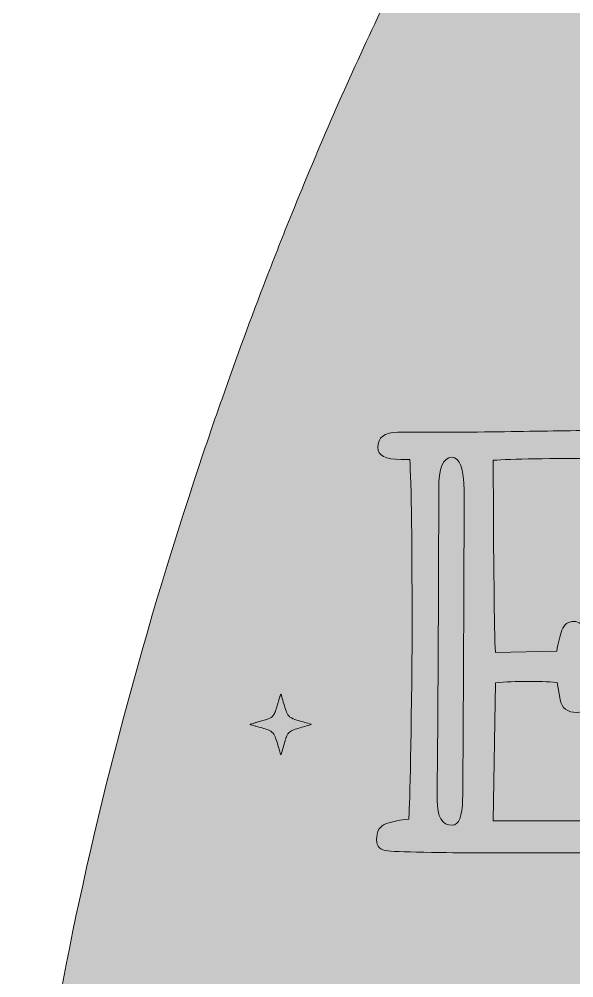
# Model space of a CAD drawing. Extents: x 187 to 822, y -943 to -57.
# Drawn here: x 186.9 to 327.4, y -519.8 to -277.3 of the extents above; entities that cross this region are included whole.
import ezdxf

# ---------------------------------------------------------------- set-up
doc = ezdxf.new("R2010")
doc.units = 0
doc.header["$MEASUREMENT"] = 0
doc.layers.add('Layer 1', color=7, linetype='Continuous', lineweight=0)

# ---------------------------------------------------------------- blocks, each defined once
blk = doc.blocks.new('Block_2')
at = {"layer": 'Layer 1', "true_color": 0xffdab2, "transparency": 33554687}
h = blk.add_hatch(color=41, dxfattribs=at)
h.dxf.hatch_style = 2
edge = h.paths.add_edge_path()
edge.add_spline(control_points=[(565.37, -640.32), (565.37, -640.32), (557.12, -663.87), (547.34, -684.68), (563.15, -692.56), (580.81, -706.08), (596.33, -729.27), (596.33, -729.27), (633.67, -787.58), (603.46, -833.32), (603.46, -833.32), (580.8, -870.66), (515.35, -876.95), (515.35, -876.95), (448.79, -881.36), (414.84, -845.11), (413.49, -843.66), (412.12, -842.25), (410.74, -840.84), (404.61, -834.58), (385.74, -810.92), (397.57, -766.7), (406.01, -735.15), (425.76, -707.67), (453.24, -690), (455.97, -688.24), (458.83, -686.55), (461.79, -684.97), (451.95, -664.09), (443.63, -640.32), (443.63, -640.32), (375.42, -693.23), (385.48, -662.18), (385.48, -662.18), (385.48, -662.18), (402.09, -551.54), (455, -567.72), (491.97, -579.03), (497.35, -638.99), (497.23, -674.11), (498.54, -674.01), (499.86, -673.93), (501.19, -673.9), (501.78, -673.89), (502.37, -673.87), (502.96, -673.85), (504.21, -673.8), (507.31, -673.75), (511.77, -674.19), (511.65, -639.08), (517, -579.03), (554, -567.72), (606.91, -551.54), (623.53, -662.18), (623.53, -662.18), (623.53, -662.18), (633.59, -693.23), (565.37, -640.32)], knot_values=[0, 0, 0, 0, 1, 1, 1, 2, 2, 2, 3, 3, 3, 4, 4, 4, 5, 5, 5, 6, 6, 6, 7, 7, 7, 8, 8, 8, 9, 9, 9, 10, 10, 10, 11, 11, 11, 12, 12, 12, 13, 13, 13, 14, 14, 14, 15, 15, 15, 16, 16, 16, 17, 17, 17, 18, 18, 18, 19, 19, 19, 19], degree=3, periodic=0)
edge = h.paths.add_edge_path()
edge.add_spline(control_points=[(488.09, -108.92), (497.15, -99.86), (511.85, -99.86), (520.92, -108.92), (529.98, -117.99), (529.98, -132.69), (520.92, -141.76), (511.85, -150.82), (497.15, -150.82), (488.09, -141.76), (479.02, -132.69), (479.02, -117.99), (488.09, -108.92)], knot_values=[0, 0, 0, 0, 1, 1, 1, 2, 2, 2, 3, 3, 3, 4, 4, 4, 4], degree=3, periodic=0)
edge = h.paths.add_edge_path()
edge.add_spline(control_points=[(819.71, -579.14), (818.96, -571.71), (818.03, -564.08), (816.93, -556.28), (811.22, -515.72), (801.04, -470.51), (787.4, -424.77), (785.55, -418.49), (783.61, -412.18), (781.63, -405.91), (778.01, -394.48), (774.19, -383.06), (770.18, -371.69), (768.01, -365.6), (765.82, -359.53), (763.56, -353.48), (753.72, -327.14), (742.93, -301.36), (731.37, -276.93), (726.26, -266.11), (720.42, -254.35), (713.86, -242.04), (711.16, -236.96), (708.34, -231.8), (705.41, -226.57), (700.31, -217.51), (694.87, -208.27), (689.1, -199.04), (686.08, -194.24), (682.98, -189.41), (679.82, -184.63), (636.32, -119.2), (576.27, -57.42), (504.51, -57.42), (397.44, -57.42), (316.41, -194.96), (277.64, -276.93), (270.05, -292.95), (262.8, -309.53), (255.94, -326.5), (253.74, -331.92), (251.6, -337.36), (249.49, -342.84), (245.61, -352.91), (241.86, -363.07), (238.27, -373.29), (236.35, -378.73), (234.5, -384.19), (232.66, -389.66), (217.37, -435.48), (205.2, -481.83), (197.27, -524.53), (196.22, -530.24), (195.23, -535.9), (194.32, -541.46), (192.58, -552.25), (191.12, -562.77), (189.96, -572.91), (189.3, -578.79), (188.74, -584.54), (188.3, -590.15), (187.37, -601.51), (186.9, -612.34), (186.9, -622.5), (186.9, -655.72), (191.94, -687.76), (201.33, -717.91), (203.53, -725.07), (206, -732.11), (208.7, -739.02), (213.96, -752.58), (220.12, -765.67), (227.12, -778.25), (231.19, -785.61), (235.56, -792.78), (240.17, -799.75), (297.16, -885.8), (394.38, -942.58), (504.51, -942.58), (670.97, -942.58), (807.94, -812.84), (821.07, -648.43), (821.74, -640.04), (822.08, -631.59), (822.1, -623.05), (822.1, -623.05), (822.1, -622.5), (822.1, -622.5), (822.1, -609.1), (821.28, -594.56), (819.71, -579.14)], knot_values=[0, 0, 0, 0, 1, 1, 1, 2, 2, 2, 3, 3, 3, 4, 4, 4, 5, 5, 5, 6, 6, 6, 7, 7, 7, 8, 8, 8, 9, 9, 9, 10, 10, 10, 11, 11, 11, 12, 12, 12, 13, 13, 13, 14, 14, 14, 15, 15, 15, 16, 16, 16, 17, 17, 17, 18, 18, 18, 19, 19, 19, 20, 20, 20, 21, 21, 21, 22, 22, 22, 23, 23, 23, 24, 24, 24, 25, 25, 25, 26, 26, 26, 27, 27, 27, 28, 28, 28, 29, 29, 29, 30, 30, 30, 30], degree=3, periodic=0)
at = {"layer": 'Layer 1'}
blk.add_open_spline([(819.71, -579.14), (818.96, -571.71), (818.03, -564.08), (816.93, -556.28), (811.22, -515.72), (801.04, -470.51), (787.4, -424.77), (785.55, -418.49), (783.61, -412.18), (781.63, -405.91), (778.01, -394.48), (774.19, -383.06), (770.18, -371.69), (768.01, -365.6), (765.82, -359.53), (763.56, -353.48), (753.72, -327.14), (742.93, -301.36), (731.37, -276.93), (726.26, -266.11), (720.42, -254.35), (713.86, -242.04), (711.16, -236.96), (708.34, -231.8), (705.41, -226.57), (700.31, -217.51), (694.87, -208.27), (689.1, -199.04), (686.08, -194.24), (682.98, -189.41), (679.82, -184.63), (636.32, -119.2), (576.27, -57.42), (504.51, -57.42), (397.44, -57.42), (316.41, -194.96), (277.64, -276.93), (270.05, -292.95), (262.8, -309.53), (255.94, -326.5), (253.74, -331.92), (251.6, -337.36), (249.49, -342.84), (245.61, -352.91), (241.86, -363.07), (238.27, -373.29), (236.35, -378.73), (234.5, -384.19), (232.66, -389.66), (217.37, -435.48), (205.2, -481.83), (197.27, -524.53), (196.22, -530.24), (195.23, -535.9), (194.32, -541.46), (192.58, -552.25), (191.12, -562.77), (189.96, -572.91), (189.3, -578.79), (188.74, -584.54), (188.3, -590.15), (187.37, -601.51), (186.9, -612.34), (186.9, -622.5), (186.9, -655.72), (191.94, -687.76), (201.33, -717.91), (203.53, -725.07), (206, -732.11), (208.7, -739.02), (213.96, -752.58), (220.12, -765.67), (227.12, -778.25), (231.19, -785.61), (235.56, -792.78), (240.17, -799.75), (297.16, -885.8), (394.38, -942.58), (504.51, -942.58), (670.97, -942.58), (807.94, -812.84), (821.07, -648.43), (821.74, -640.04), (822.08, -631.59), (822.1, -623.05), (822.1, -623.05), (822.1, -622.5), (822.1, -622.5), (822.1, -609.1), (821.28, -594.56), (819.71, -579.14)], degree=3, knots=[0, 0, 0, 0, 1, 1, 1, 2, 2, 2, 3, 3, 3, 4, 4, 4, 5, 5, 5, 6, 6, 6, 7, 7, 7, 8, 8, 8, 9, 9, 9, 10, 10, 10, 11, 11, 11, 12, 12, 12, 13, 13, 13, 14, 14, 14, 15, 15, 15, 16, 16, 16, 17, 17, 17, 18, 18, 18, 19, 19, 19, 20, 20, 20, 21, 21, 21, 22, 22, 22, 23, 23, 23, 24, 24, 24, 25, 25, 25, 26, 26, 26, 27, 27, 27, 28, 28, 28, 29, 29, 29, 30, 30, 30, 30], dxfattribs=at)
blk = doc.blocks.new('Block_1')
at = {"layer": 'Layer 1', "true_color": 0x542400, "transparency": 33554687}
h = blk.add_hatch(color=38, dxfattribs=at)
h.dxf.hatch_style = 2
edge = h.paths.add_edge_path()
edge.add_spline(control_points=[(260.8, -455.64), (260.79, -455.64), (260.78, -455.64), (260.77, -455.64), (259.74, -455.34), (258.71, -455.05), (257.68, -454.75), (257.05, -454.56), (256.41, -454.38), (255.83, -454.07), (255.59, -453.94), (255.36, -453.79), (255.18, -453.58), (254.85, -453.21), (254.64, -452.77), (254.48, -452.3), (254.06, -451.12), (253.76, -449.91), (253.4, -448.72), (253.4, -448.72), (253.4, -448.71), (253.4, -448.71), (253.4, -448.71), (253.22, -448.15), (253.22, -448.15), (253.22, -448.15), (253.22, -448.14), (253.21, -448.13), (253.2, -448.1), (253.16, -448.09), (253.13, -448.1), (253.1, -448.11), (253.08, -448.12), (253.07, -448.15), (253.07, -448.15), (252.96, -448.54), (252.96, -448.54), (252.94, -448.59), (252.93, -448.64), (252.91, -448.69), (252.91, -448.69), (252.91, -448.69), (252.91, -448.69), (252.91, -448.69), (252.84, -448.95), (252.84, -448.95), (252.78, -449.13), (252.72, -449.31), (252.68, -449.49), (252.68, -449.49), (252.55, -449.93), (252.55, -449.93), (252.52, -450.02), (252.49, -450.11), (252.47, -450.2), (252.44, -450.31), (252.41, -450.41), (252.38, -450.52), (252.38, -450.52), (252.38, -450.53), (252.38, -450.53), (252.38, -450.53), (252.19, -451.19), (252.19, -451.19), (252.19, -451.19), (252.19, -451.19), (252.19, -451.19), (252.14, -451.32), (252.09, -451.45), (252.06, -451.58), (252.06, -451.58), (251.84, -452.26), (251.84, -452.26), (251.84, -452.26), (251.84, -452.26), (251.84, -452.26), (251.81, -452.33), (251.79, -452.39), (251.77, -452.45), (251.7, -452.64), (251.6, -452.81), (251.52, -452.98), (251.4, -453.25), (251.24, -453.49), (251.02, -453.68), (250.6, -454.04), (250.1, -454.28), (249.58, -454.45), (249.16, -454.58), (248.74, -454.71), (248.32, -454.84), (248.32, -454.84), (247.38, -455.1), (247.38, -455.1), (247.38, -455.1), (247.2, -455.16), (247.2, -455.16), (247.2, -455.16), (247.11, -455.18), (247.11, -455.18), (247.11, -455.18), (246.93, -455.23), (246.93, -455.23), (246.93, -455.23), (246.93, -455.23), (246.93, -455.23), (246.93, -455.23), (246.84, -455.26), (246.84, -455.26), (246.84, -455.26), (246.67, -455.31), (246.67, -455.31), (246.67, -455.31), (246.67, -455.31), (246.67, -455.31), (246.67, -455.31), (246.57, -455.34), (246.57, -455.34), (246.57, -455.34), (246.4, -455.38), (246.4, -455.38), (246.4, -455.38), (245.89, -455.53), (245.89, -455.53), (245.89, -455.53), (245.89, -455.53), (245.89, -455.53), (245.89, -455.53), (245.89, -455.53), (245.89, -455.53), (245.89, -455.53), (245.8, -455.55), (245.8, -455.55), (245.8, -455.55), (245.8, -455.55), (245.8, -455.55), (245.8, -455.55), (245.8, -455.55), (245.8, -455.55), (245.8, -455.55), (245.46, -455.65), (245.46, -455.65), (245.45, -455.65), (245.44, -455.66), (245.43, -455.67), (245.42, -455.68), (245.42, -455.69), (245.42, -455.71), (245.42, -455.71), (245.42, -455.72), (245.42, -455.73), (245.43, -455.74), (245.44, -455.76), (245.46, -455.76), (245.46, -455.76), (245.46, -455.76), (245.46, -455.76), (245.46, -455.76), (245.51, -455.78), (245.51, -455.78), (245.51, -455.78), (245.51, -455.78), (245.51, -455.78), (245.51, -455.78), (245.56, -455.79), (245.56, -455.79), (245.56, -455.79), (245.61, -455.81), (245.61, -455.81), (245.61, -455.81), (245.61, -455.81), (245.61, -455.81), (245.61, -455.81), (246.23, -455.99), (246.23, -455.99), (246.23, -455.99), (246.23, -455.99), (246.23, -455.99), (246.24, -455.99), (246.25, -456), (246.26, -456), (246.26, -456), (246.26, -456), (246.26, -456), (246.26, -456), (246.27, -456), (246.27, -456), (246.27, -456), (246.27, -456), (246.27, -456), (246.27, -456), (246.69, -456.13), (246.69, -456.13), (246.69, -456.13), (246.7, -456.13), (246.7, -456.13), (246.73, -456.14), (246.77, -456.15), (246.81, -456.16), (247.86, -456.48), (248.94, -456.72), (249.97, -457.12), (250.43, -457.3), (250.85, -457.54), (251.18, -457.93), (251.5, -458.29), (251.7, -458.71), (251.85, -459.17), (252.04, -459.77), (252.24, -460.39), (252.43, -461), (252.53, -461.34), (252.63, -461.68), (252.73, -462.02), (252.85, -462.44), (252.97, -462.86), (253.1, -463.29), (253.11, -463.32), (253.13, -463.34), (253.16, -463.34), (253.18, -463.34), (253.21, -463.32), (253.22, -463.3), (253.55, -462.17), (253.88, -461.04), (254.22, -459.91), (254.29, -459.65), (254.37, -459.39), (254.46, -459.14), (254.46, -459.14), (254.48, -459.1), (254.5, -459.05), (254.5, -459.04), (254.51, -459.03), (254.51, -459.02), (254.52, -459), (254.53, -458.98), (254.53, -458.96), (254.54, -458.95), (254.54, -458.95), (254.54, -458.94), (254.55, -458.92), (254.56, -458.9), (254.57, -458.88), (254.64, -458.71), (254.74, -458.49), (254.87, -458.27), (254.87, -458.27), (254.87, -458.27), (254.87, -458.27), (254.93, -458.17), (254.99, -458.08), (255.05, -457.99), (255.05, -457.99), (255.05, -457.99), (255.06, -457.98), (255.14, -457.88), (255.23, -457.78), (255.33, -457.69), (255.33, -457.69), (255.33, -457.69), (255.33, -457.69), (255.35, -457.68), (255.37, -457.66), (255.38, -457.65), (255.38, -457.65), (255.38, -457.65), (255.38, -457.65), (255.54, -457.52), (255.71, -457.41), (255.9, -457.31), (256.47, -457.01), (257.09, -456.84), (257.7, -456.66), (258.22, -456.51), (258.75, -456.36), (259.27, -456.21), (259.78, -456.07), (260.29, -455.92), (260.79, -455.77), (260.79, -455.77), (260.8, -455.77), (260.8, -455.77), (260.86, -455.75), (260.86, -455.66), (260.8, -455.64)], knot_values=[0, 0, 0, 0, 1, 1, 1, 2, 2, 2, 3, 3, 3, 4, 4, 4, 5, 5, 5, 6, 6, 6, 7, 7, 7, 8, 8, 8, 9, 9, 9, 10, 10, 10, 11, 11, 11, 12, 12, 12, 13, 13, 13, 14, 14, 14, 15, 15, 15, 16, 16, 16, 17, 17, 17, 18, 18, 18, 19, 19, 19, 20, 20, 20, 21, 21, 21, 22, 22, 22, 23, 23, 23, 24, 24, 24, 25, 25, 25, 26, 26, 26, 27, 27, 27, 28, 28, 28, 29, 29, 29, 30, 30, 30, 31, 31, 31, 32, 32, 32, 33, 33, 33, 34, 34, 34, 35, 35, 35, 36, 36, 36, 37, 37, 37, 38, 38, 38, 39, 39, 39, 40, 40, 40, 41, 41, 41, 42, 42, 42, 43, 43, 43, 44, 44, 44, 45, 45, 45, 46, 46, 46, 47, 47, 47, 48, 48, 48, 49, 49, 49, 50, 50, 50, 51, 51, 51, 52, 52, 52, 53, 53, 53, 54, 54, 54, 55, 55, 55, 56, 56, 56, 57, 57, 57, 58, 58, 58, 59, 59, 59, 60, 60, 60, 61, 61, 61, 62, 62, 62, 63, 63, 63, 64, 64, 64, 65, 65, 65, 66, 66, 66, 67, 67, 67, 68, 68, 68, 69, 69, 69, 70, 70, 70, 71, 71, 71, 72, 72, 72, 73, 73, 73, 74, 74, 74, 75, 75, 75, 76, 76, 76, 77, 77, 77, 78, 78, 78, 79, 79, 79, 80, 80, 80, 81, 81, 81, 82, 82, 82, 83, 83, 83, 84, 84, 84, 85, 85, 85, 86, 86, 86, 87, 87, 87, 88, 88, 88, 89, 89, 89, 90, 90, 90, 91, 91, 91, 92, 92, 92, 93, 93, 93, 94, 94, 94, 95, 95, 95, 95], degree=3, periodic=0)
at = {"layer": 'Layer 1'}
blk.add_open_spline([(260.8, -455.64), (260.79, -455.64), (260.78, -455.64), (260.77, -455.64), (259.74, -455.34), (258.71, -455.05), (257.68, -454.75), (257.05, -454.56), (256.41, -454.38), (255.83, -454.07), (255.59, -453.94), (255.36, -453.79), (255.18, -453.58), (254.85, -453.21), (254.64, -452.77), (254.48, -452.3), (254.06, -451.12), (253.76, -449.91), (253.4, -448.72), (253.4, -448.72), (253.4, -448.71), (253.4, -448.71), (253.4, -448.71), (253.22, -448.15), (253.22, -448.15), (253.22, -448.15), (253.22, -448.14), (253.21, -448.13), (253.2, -448.1), (253.16, -448.09), (253.13, -448.1), (253.1, -448.11), (253.08, -448.12), (253.07, -448.15), (253.07, -448.15), (252.96, -448.54), (252.96, -448.54), (252.94, -448.59), (252.93, -448.64), (252.91, -448.69), (252.91, -448.69), (252.91, -448.69), (252.91, -448.69), (252.91, -448.69), (252.84, -448.95), (252.84, -448.95), (252.78, -449.13), (252.72, -449.31), (252.68, -449.49), (252.68, -449.49), (252.55, -449.93), (252.55, -449.93), (252.52, -450.02), (252.49, -450.11), (252.47, -450.2), (252.44, -450.31), (252.41, -450.41), (252.38, -450.52), (252.38, -450.52), (252.38, -450.53), (252.38, -450.53), (252.38, -450.53), (252.19, -451.19), (252.19, -451.19), (252.19, -451.19), (252.19, -451.19), (252.19, -451.19), (252.14, -451.32), (252.09, -451.45), (252.06, -451.58), (252.06, -451.58), (251.84, -452.26), (251.84, -452.26), (251.84, -452.26), (251.84, -452.26), (251.84, -452.26), (251.81, -452.33), (251.79, -452.39), (251.77, -452.45), (251.7, -452.64), (251.6, -452.81), (251.52, -452.98), (251.4, -453.25), (251.24, -453.49), (251.02, -453.68), (250.6, -454.04), (250.1, -454.28), (249.58, -454.45), (249.16, -454.58), (248.74, -454.71), (248.32, -454.84), (248.32, -454.84), (247.38, -455.1), (247.38, -455.1), (247.38, -455.1), (247.2, -455.16), (247.2, -455.16), (247.2, -455.16), (247.11, -455.18), (247.11, -455.18), (247.11, -455.18), (246.93, -455.23), (246.93, -455.23), (246.93, -455.23), (246.93, -455.23), (246.93, -455.23), (246.93, -455.23), (246.84, -455.26), (246.84, -455.26), (246.84, -455.26), (246.67, -455.31), (246.67, -455.31), (246.67, -455.31), (246.67, -455.31), (246.67, -455.31), (246.67, -455.31), (246.57, -455.34), (246.57, -455.34), (246.57, -455.34), (246.4, -455.38), (246.4, -455.38), (246.4, -455.38), (245.89, -455.53), (245.89, -455.53), (245.89, -455.53), (245.89, -455.53), (245.89, -455.53), (245.89, -455.53), (245.89, -455.53), (245.89, -455.53), (245.89, -455.53), (245.8, -455.55), (245.8, -455.55), (245.8, -455.55), (245.8, -455.55), (245.8, -455.55), (245.8, -455.55), (245.8, -455.55), (245.8, -455.55), (245.8, -455.55), (245.46, -455.65), (245.46, -455.65), (245.45, -455.65), (245.44, -455.66), (245.43, -455.67), (245.42, -455.68), (245.42, -455.69), (245.42, -455.71), (245.42, -455.71), (245.42, -455.72), (245.42, -455.73), (245.43, -455.74), (245.44, -455.76), (245.46, -455.76), (245.46, -455.76), (245.46, -455.76), (245.46, -455.76), (245.46, -455.76), (245.51, -455.78), (245.51, -455.78), (245.51, -455.78), (245.51, -455.78), (245.51, -455.78), (245.51, -455.78), (245.56, -455.79), (245.56, -455.79), (245.56, -455.79), (245.61, -455.81), (245.61, -455.81), (245.61, -455.81), (245.61, -455.81), (245.61, -455.81), (245.61, -455.81), (246.23, -455.99), (246.23, -455.99), (246.23, -455.99), (246.23, -455.99), (246.23, -455.99), (246.24, -455.99), (246.25, -456), (246.26, -456), (246.26, -456), (246.26, -456), (246.26, -456), (246.26, -456), (246.27, -456), (246.27, -456), (246.27, -456), (246.27, -456), (246.27, -456), (246.27, -456), (246.69, -456.13), (246.69, -456.13), (246.69, -456.13), (246.7, -456.13), (246.7, -456.13), (246.73, -456.14), (246.77, -456.15), (246.81, -456.16), (247.86, -456.48), (248.94, -456.72), (249.97, -457.12), (250.43, -457.3), (250.85, -457.54), (251.18, -457.93), (251.5, -458.29), (251.7, -458.71), (251.85, -459.17), (252.04, -459.77), (252.24, -460.39), (252.43, -461), (252.53, -461.34), (252.63, -461.68), (252.73, -462.02), (252.85, -462.44), (252.97, -462.86), (253.1, -463.29), (253.11, -463.32), (253.13, -463.34), (253.16, -463.34), (253.18, -463.34), (253.21, -463.32), (253.22, -463.3), (253.55, -462.17), (253.88, -461.04), (254.22, -459.91), (254.29, -459.65), (254.37, -459.39), (254.46, -459.14), (254.46, -459.14), (254.48, -459.1), (254.5, -459.05), (254.5, -459.04), (254.51, -459.03), (254.51, -459.02), (254.52, -459), (254.53, -458.98), (254.53, -458.96), (254.54, -458.95), (254.54, -458.95), (254.54, -458.94), (254.55, -458.92), (254.56, -458.9), (254.57, -458.88), (254.64, -458.71), (254.74, -458.49), (254.87, -458.27), (254.87, -458.27), (254.87, -458.27), (254.87, -458.27), (254.93, -458.17), (254.99, -458.08), (255.05, -457.99), (255.05, -457.99), (255.05, -457.99), (255.06, -457.98), (255.14, -457.88), (255.23, -457.78), (255.33, -457.69), (255.33, -457.69), (255.33, -457.69), (255.33, -457.69), (255.35, -457.68), (255.37, -457.66), (255.38, -457.65), (255.38, -457.65), (255.38, -457.65), (255.38, -457.65), (255.54, -457.52), (255.71, -457.41), (255.9, -457.31), (256.47, -457.01), (257.09, -456.84), (257.7, -456.66), (258.22, -456.51), (258.75, -456.36), (259.27, -456.21), (259.78, -456.07), (260.29, -455.92), (260.79, -455.77), (260.79, -455.77), (260.8, -455.77), (260.8, -455.77), (260.86, -455.75), (260.86, -455.66), (260.8, -455.64)], degree=3, knots=[0, 0, 0, 0, 1, 1, 1, 2, 2, 2, 3, 3, 3, 4, 4, 4, 5, 5, 5, 6, 6, 6, 7, 7, 7, 8, 8, 8, 9, 9, 9, 10, 10, 10, 11, 11, 11, 12, 12, 12, 13, 13, 13, 14, 14, 14, 15, 15, 15, 16, 16, 16, 17, 17, 17, 18, 18, 18, 19, 19, 19, 20, 20, 20, 21, 21, 21, 22, 22, 22, 23, 23, 23, 24, 24, 24, 25, 25, 25, 26, 26, 26, 27, 27, 27, 28, 28, 28, 29, 29, 29, 30, 30, 30, 31, 31, 31, 32, 32, 32, 33, 33, 33, 34, 34, 34, 35, 35, 35, 36, 36, 36, 37, 37, 37, 38, 38, 38, 39, 39, 39, 40, 40, 40, 41, 41, 41, 42, 42, 42, 43, 43, 43, 44, 44, 44, 45, 45, 45, 46, 46, 46, 47, 47, 47, 48, 48, 48, 49, 49, 49, 50, 50, 50, 51, 51, 51, 52, 52, 52, 53, 53, 53, 54, 54, 54, 55, 55, 55, 56, 56, 56, 57, 57, 57, 58, 58, 58, 59, 59, 59, 60, 60, 60, 61, 61, 61, 62, 62, 62, 63, 63, 63, 64, 64, 64, 65, 65, 65, 66, 66, 66, 67, 67, 67, 68, 68, 68, 69, 69, 69, 70, 70, 70, 71, 71, 71, 72, 72, 72, 73, 73, 73, 74, 74, 74, 75, 75, 75, 76, 76, 76, 77, 77, 77, 78, 78, 78, 79, 79, 79, 80, 80, 80, 81, 81, 81, 82, 82, 82, 83, 83, 83, 84, 84, 84, 85, 85, 85, 86, 86, 86, 87, 87, 87, 88, 88, 88, 89, 89, 89, 90, 90, 90, 91, 91, 91, 92, 92, 92, 93, 93, 93, 94, 94, 94, 95, 95, 95, 95], dxfattribs=at)
blk.add_blockref('Block_2', (0, 0), dxfattribs=at)
blk = doc.blocks.new('Block_3')
at = {"layer": 'Layer 1', "true_color": 0x542400, "transparency": 33554687}
h = blk.add_hatch(color=38, dxfattribs=at)
h.dxf.hatch_style = 2
edge = h.paths.add_edge_path()
edge.add_spline(control_points=[(299.2, -474.58), (299.11, -479.02), (298.24, -481.24), (296.57, -481.24), (294.01, -481.24), (292.74, -479.11), (292.74, -474.85), (293.01, -443.7), (293.14, -417.51), (293.14, -396.28), (293.14, -390.85), (294.24, -388.13), (296.44, -388.13), (298.46, -388.13), (299.51, -390.94), (299.61, -396.55), (299.42, -443.22), (299.28, -469.24), (299.2, -474.58)], knot_values=[0, 0, 0, 0, 1, 1, 1, 2, 2, 2, 3, 3, 3, 4, 4, 4, 5, 5, 5, 6, 6, 6, 6], degree=3, periodic=0)
edge = h.paths.add_edge_path()
edge.add_spline(control_points=[(344.04, -390.22), (346.24, -390.22), (347.34, -391.36), (347.34, -393.66), (347.34, -394.77), (347.01, -395.63), (346.36, -396.21), (345.7, -396.8), (345.02, -397.09), (344.31, -397.09), (342.11, -397.09), (341.01, -396.03), (341.01, -393.93), (341.01, -391.46), (342.02, -390.22), (344.04, -390.22)], knot_values=[0, 0, 0, 0, 1, 1, 1, 2, 2, 2, 3, 3, 3, 4, 4, 4, 5, 5, 5, 5], degree=3, periodic=0)
edge = h.paths.add_edge_path()
edge.add_spline(control_points=[(336.56, -401.67), (338.31, -403.42), (340.71, -404.29), (343.77, -404.29), (347.22, -404.29), (349.87, -403.18), (351.71, -400.96), (353.55, -398.74), (354.47, -396.35), (354.47, -393.79), (354.47, -385.44), (348.41, -381.27), (336.3, -381.27), (329.11, -381.36), (321.36, -381.47), (313.03, -381.6), (304.71, -381.74), (294.62, -381.8), (282.77, -381.8), (279.4, -381.8), (277.72, -383.08), (277.72, -385.65), (277.72, -387.67), (279.65, -388.67), (283.52, -388.67), (283.52, -388.67), (285.8, -388.67), (285.8, -388.67), (286.21, -394.33), (286.41, -409.97), (286.41, -435.59), (286.1, -462.89), (285.8, -477.58), (285.54, -479.7), (283.42, -479.87), (281.54, -480.25), (279.88, -480.8), (278.22, -481.36), (277.39, -482.75), (277.39, -484.94), (277.39, -486.61), (278.33, -487.53), (280.22, -487.71), (282.1, -487.89), (285.8, -488.02), (291.32, -488.11), (296.84, -488.2), (300.34, -488.24), (301.82, -488.24), (301.82, -488.24), (343.43, -488.24), (343.43, -488.24), (346.84, -488.24), (349.07, -486.95), (350.13, -484.37), (351.18, -481.79), (351.71, -476.37), (351.71, -468.11), (351.71, -466.54), (350.7, -465.75), (348.68, -465.75), (346.57, -465.75), (345.4, -467.12), (345.18, -469.83), (344.95, -472.55), (344.38, -474.94), (343.46, -477), (342.54, -479.07), (340.98, -480.09), (338.78, -480.09), (338.78, -480.09), (306.94, -480.09), (306.94, -480.09), (306.94, -480.09), (307.48, -445.22), (307.48, -445.22), (310.04, -444.96), (312.8, -444.82), (315.76, -444.82), (318.14, -444.82), (320.6, -444.91), (323.17, -445.09), (323.17, -445.09), (323.9, -449.4), (323.9, -449.4), (324.27, -451.6), (325.68, -452.7), (328.15, -452.7), (329.99, -452.7), (330.91, -451.08), (330.91, -447.85), (330.81, -438.33), (330.6, -433.06), (330.23, -432.03), (329.7, -430.46), (328.73, -429.67), (327.34, -429.67), (325.86, -429.67), (324.86, -430.4), (324.34, -431.86), (323.83, -433.32), (323.39, -435.1), (323.03, -437.21), (323.03, -437.21), (307.48, -437.48), (307.48, -437.48), (307.21, -431.56), (307.03, -415.36), (306.94, -388.88), (311.56, -388.56), (321.04, -388.4), (335.35, -388.4), (334.41, -390.47), (333.94, -392.56), (333.94, -394.66), (333.94, -397.58), (334.82, -399.92), (336.56, -401.67)], knot_values=[0, 0, 0, 0, 1, 1, 1, 2, 2, 2, 3, 3, 3, 4, 4, 4, 5, 5, 5, 6, 6, 6, 7, 7, 7, 8, 8, 8, 9, 9, 9, 10, 10, 10, 11, 11, 11, 12, 12, 12, 13, 13, 13, 14, 14, 14, 15, 15, 15, 16, 16, 16, 17, 17, 17, 18, 18, 18, 19, 19, 19, 20, 20, 20, 21, 21, 21, 22, 22, 22, 23, 23, 23, 24, 24, 24, 25, 25, 25, 26, 26, 26, 27, 27, 27, 28, 28, 28, 29, 29, 29, 30, 30, 30, 31, 31, 31, 32, 32, 32, 33, 33, 33, 34, 34, 34, 35, 35, 35, 36, 36, 36, 37, 37, 37, 38, 38, 38, 39, 39, 39, 39], degree=3, periodic=0)
at = {"layer": 'Layer 1'}
for points, knots in [([(336.56, -401.67), (338.31, -403.42), (340.71, -404.29), (343.77, -404.29), (347.22, -404.29), (349.87, -403.18), (351.71, -400.96), (353.55, -398.74), (354.47, -396.35), (354.47, -393.79), (354.47, -385.44), (348.41, -381.27), (336.3, -381.27), (329.11, -381.36), (321.36, -381.47), (313.03, -381.6), (304.71, -381.74), (294.62, -381.8), (282.77, -381.8), (279.4, -381.8), (277.72, -383.08), (277.72, -385.65), (277.72, -387.67), (279.65, -388.67), (283.52, -388.67), (283.52, -388.67), (285.8, -388.67), (285.8, -388.67), (286.21, -394.33), (286.41, -409.97), (286.41, -435.59), (286.1, -462.89), (285.8, -477.58), (285.54, -479.7), (283.42, -479.87), (281.54, -480.25), (279.88, -480.8), (278.22, -481.36), (277.39, -482.75), (277.39, -484.94), (277.39, -486.61), (278.33, -487.53), (280.22, -487.71), (282.1, -487.89), (285.8, -488.02), (291.32, -488.11), (296.84, -488.2), (300.34, -488.24), (301.82, -488.24), (301.82, -488.24), (343.43, -488.24), (343.43, -488.24), (346.84, -488.24), (349.07, -486.95), (350.13, -484.37), (351.18, -481.79), (351.71, -476.37), (351.71, -468.11), (351.71, -466.54), (350.7, -465.75), (348.68, -465.75), (346.57, -465.75), (345.4, -467.12), (345.18, -469.83), (344.95, -472.55), (344.38, -474.94), (343.46, -477), (342.54, -479.07), (340.98, -480.09), (338.78, -480.09), (338.78, -480.09), (306.94, -480.09), (306.94, -480.09), (306.94, -480.09), (307.48, -445.22), (307.48, -445.22), (310.04, -444.96), (312.8, -444.82), (315.76, -444.82), (318.14, -444.82), (320.6, -444.91), (323.17, -445.09), (323.17, -445.09), (323.9, -449.4), (323.9, -449.4), (324.27, -451.6), (325.68, -452.7), (328.15, -452.7), (329.99, -452.7), (330.91, -451.08), (330.91, -447.85), (330.81, -438.33), (330.6, -433.06), (330.23, -432.03), (329.7, -430.46), (328.73, -429.67), (327.34, -429.67), (325.86, -429.67), (324.86, -430.4), (324.34, -431.86), (323.83, -433.32), (323.39, -435.1), (323.03, -437.21), (323.03, -437.21), (307.48, -437.48), (307.48, -437.48), (307.21, -431.56), (307.03, -415.36), (306.94, -388.88), (311.56, -388.56), (321.04, -388.4), (335.35, -388.4), (334.41, -390.47), (333.94, -392.56), (333.94, -394.66), (333.94, -397.58), (334.82, -399.92), (336.56, -401.67)], [0, 0, 0, 0, 1, 1, 1, 2, 2, 2, 3, 3, 3, 4, 4, 4, 5, 5, 5, 6, 6, 6, 7, 7, 7, 8, 8, 8, 9, 9, 9, 10, 10, 10, 11, 11, 11, 12, 12, 12, 13, 13, 13, 14, 14, 14, 15, 15, 15, 16, 16, 16, 17, 17, 17, 18, 18, 18, 19, 19, 19, 20, 20, 20, 21, 21, 21, 22, 22, 22, 23, 23, 23, 24, 24, 24, 25, 25, 25, 26, 26, 26, 27, 27, 27, 28, 28, 28, 29, 29, 29, 30, 30, 30, 31, 31, 31, 32, 32, 32, 33, 33, 33, 34, 34, 34, 35, 35, 35, 36, 36, 36, 37, 37, 37, 38, 38, 38, 39, 39, 39, 39]), ([(299.2, -474.58), (299.11, -479.02), (298.24, -481.24), (296.57, -481.24), (294.01, -481.24), (292.74, -479.11), (292.74, -474.85), (293.01, -443.7), (293.14, -417.51), (293.14, -396.28), (293.14, -390.85), (294.24, -388.13), (296.44, -388.13), (298.46, -388.13), (299.51, -390.94), (299.61, -396.55), (299.42, -443.22), (299.28, -469.24), (299.2, -474.58)], [0, 0, 0, 0, 1, 1, 1, 2, 2, 2, 3, 3, 3, 4, 4, 4, 5, 5, 5, 6, 6, 6, 6])]:
    blk.add_open_spline(points, degree=3, knots=knots, dxfattribs=at)
blk = doc.blocks.new('Block_0')
at = {"layer": 'Layer 1'}
for name in ['Block_1', 'Block_3']:
    blk.add_blockref(name, (0, 0), dxfattribs=at)

msp = doc.modelspace()

# ---------------------------------------------------------------- block references
at = {"layer": 'Layer 1'}
msp.add_blockref('Block_0', (0, 0), dxfattribs=at)

doc.saveas('drawing.dxf')
